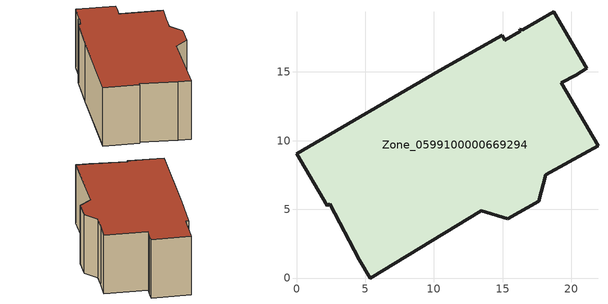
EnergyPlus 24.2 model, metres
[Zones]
Zone_0599100000669294
 floor ground (C_G): 18.71,19.37 21.13,15.26 20.31,14.77 19.26,14.21 21.94,9.62 19.85,8.48 18.15,7.52 17.62,5.6 15.39,4.31 13.46,4.91 5.35,0 4.56,1.34 2.41,5.4 2.22,5.28 0,9.03 10.38,15.09 14.65,17.49 14.98,17.68 15.17,17.32 16.29,17.97 16.26,18.1 16.47,18.07 z0
 wall outside (C_F): 0,9.03 2.22,5.28 2.41,5.4 4.56,1.34 5.35,0 13.46,4.91 15.39,4.31 17.62,5.6 18.15,7.52 19.85,8.48 21.94,9.62 19.26,14.21 20.31,14.77 21.13,15.26 18.71,19.37 16.47,18.07 16.26,18.1 16.29,17.97 15.17,17.32 14.98,17.68 14.65,17.49 10.38,15.09 0,9.03 z0:7.58
 roof outside (C_R): 18.71,19.37 16.47,18.07 16.26,18.1 16.29,17.97 15.17,17.32 14.98,17.68 14.65,17.49 10.38,15.09 0,9.03 2.22,5.28 2.41,5.4 4.56,1.34 5.35,0 13.46,4.91 15.39,4.31 17.62,5.6 18.15,7.52 19.85,8.48 21.94,9.62 19.26,14.21 20.31,14.77 21.13,15.26 z7.58
[BUILDING]
Pand.0599100000669294: North Axis=0; Terrain=City; Loads Convergence Tolerance Value=0.04; Temperature Convergence Tolerance Value=0.4; Solar Distribution=FullExterior; Maximum Number of Warmup Days=25; Minimum Number of Warmup Days=1
[Site:Location]
Rotterdam.The.Hague.AP_ZH_NLD Design_Conditions: Latitude=51.96; Longitude=4.45; Time Zone=1; Elevation=-4.5
[SITE:GROUNDTEMPERATURE:BUILDINGSURFACE]
18, 18, 18, 18, 18, 18, 18, 18, 18, 18, 18, 18
[MATERIAL] Thermal Absorptance=0.9; Solar Absorptance=0.7; Visible Absorptance=0.7
Name | Roughness | Thickness | Conductivity | Density | Specific Heat
G.D.1965 | MediumSmooth | 0.15 | 1 | 540 | 1210
F.D.1965 | Rough | 0.3 | 0.857143 | 1920 | 840
R.D.1965 | MediumRough | 0.2 | 0.08 | 1500 | 1000
[CONSTRUCTION]
C_G: G.D.1965
C_F: F.D.1965
C_R: R.D.1965
[ZONE]
Zone_0599100000669294: Type=1; Multiplier=1; Ceiling Height=Autocalculate; Volume=Autocalculate; Floor Area=autocalculate; Part of Total Floor Area=Yes
[ZONEINFILTRATION:DESIGNFLOWRATE]
Infil_Zone_0599100000669294: Zone or ZoneList or Space or SpaceList=Zone_0599100000669294; Schedule=AlwaysOn; Design Flow Rate Calculation Method=Flow/Area; Flow Rate per Floor Area=0.0042; Constant Term Coefficient=1; Temperature Term Coefficient=0; Velocity Term Coefficient=0; Velocity Squared Term Coefficient=0
[HVACTEMPLATE:ZONE:IDEALLOADSAIRSYSTEM]
Zone_0599100000669294: Maximum Heating Supply Air Temperature=50; Minimum Cooling Supply Air Temperature=13; Maximum Heating Supply Air Humidity Ratio=0.0156; Minimum Cooling Supply Air Humidity Ratio=0.0077; Heating Limit=NoLimit; Cooling Limit=NoLimit; Dehumidification Control Type=ConstantSensibleHeatRatio; Cooling Sensible Heat Ratio=0.7; Dehumidification Setpoint=60; Humidification Control Type=None; Humidification Setpoint=30; Outdoor Air Method=None; Outdoor Air Flow Rate per Person=0.00944; Outdoor Air Flow Rate per Zone Floor Area=0; Outdoor Air Flow Rate per Zone=0; Demand Controlled Ventilation Type=None; Outdoor Air Economizer Type=NoEconomizer; Heat Recovery Type=None; Sensible Heat Recovery Effectiveness=0.7; Latent Heat Recovery Effectiveness=0.65
[ZONECONTROL:THERMOSTAT]
ThermostatControl_Zone_0599100000669294: Zone or ZoneList=Zone_0599100000669294; Control Type Schedule=DualSetpointControlType; Control 1=Thermostat_Zone_0599100000669294; Temperature Difference Between Cutout And Setpoint=0
[THERMOSTATSETPOINT:DUALSETPOINT]
Thermostat_Zone_0599100000669294: Heating Setpoint Temperature Schedule=HeatingSetpoint_Zone_0599100000669294; Cooling Setpoint Temperature Schedule=CoolingSetpoint_Zone_0599100000669294
[SCHEDULE:COMPACT]
HeatingSetpoint_Zone_0599100000669294: Through: 12/31, For: AllDays, Until: 24:00, 21
CoolingSetpoint_Zone_0599100000669294: Through: 12/31, For: AllDays, Until: 24:00, 24
DualSetpointControlType: Through: 12/31, For: AllDays, Until: 24:00, 4
AlwaysOn: Through: 12/31, For: AllDays, Until: 24:00, 1
